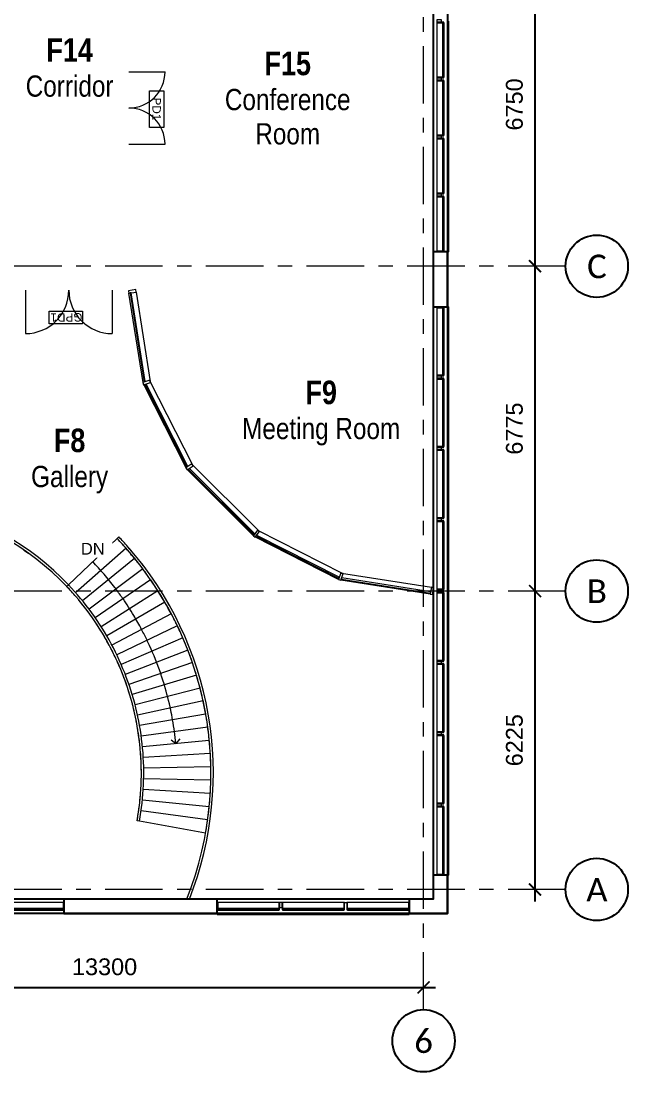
# Model space of a CAD drawing. Header units: millimetres. Extents: x -15234 to 29056, y -26186 to 10516.
# Drawn here: x 16404 to 29056, y -26186 to -4264 of the extents above; entities that cross this region are included whole.
import ezdxf
from ezdxf.enums import TextEntityAlignment as Align

# ---------------------------------------------------------------- set-up
doc = ezdxf.new("R2010")
doc.units = ezdxf.units.MM
doc.linetypes.add('Grid Line', pattern=[21, 12, -3, 3, -3])
doc.layers.add('3D WALLS', color=23, linetype='Continuous')
for name, color, linetype, lineweight in [('A-AREA-IDEN', 254, 'Continuous', 15), ('A-DOOR PANEL', 33, 'Continuous', 15), ('A-FLOR', 192, 'Continuous', 15), ('A-GLAZ-CURT', 4, 'Continuous', 15), ('A-GLAZ-CWMG', 51, 'Continuous', 15), ('A-WALL', 7, 'Continuous', 15), ('S-GRID', 7, 'Grid Line', 5), ('S-GRID-DIMS', 250, 'Continuous', 25), ('S-GRID-IDEN', 7, 'Continuous', 25), ('S-STRS', 31, 'Continuous', 15), ('S-STRS-ANNO', 31, 'Continuous', 15), ('S-STRS-TEXT', 31, 'Continuous', 15)]:
    doc.layers.add(name, color=color, linetype=linetype, lineweight=lineweight)
doc.layers.add('A-FLOR-HRAL', color=11, linetype='Continuous', lineweight=15, plot=False)
doc.styles.add('Arial', font='arial.ttf', dxfattribs={"height": 350})
doc.styles.add('Arial Narrow', font='calibri.ttf', dxfattribs={"height": 491.641337})
doc.styles.add('Arial Narrow_1', font='ARIALN.TTF', dxfattribs={"height": 442.477204})
doc.styles.add('Arial Narrow_B', font='ARIALNB.TTF', dxfattribs={"height": 491.564417})
doc.dimstyles.new('Grid Dimensions', dxfattribs={"dimtxt": 350, "dimasz": 250, "dimexe": 125, "dimexo": 350, "dimgap": 250, "dimtad": 1, "dimdec": 0, "dimzin": 0, "dimdsep": 46, "dimtxsty": 'Arial', "dimblk": 'ARCHTICK', "dimcen": 0.09, "dimdle": 250, "dimse1": 1, "dimse2": 1, "dimclrd": 1, "dimclre": 2, "dimclrt": 256, "dimadec": 0, "dimazin": 0, "dimtfac": 1, "dimtdec": 0, "dimtofl": 0, "dimtmove": 0, "dimatfit": 3, "dimfxl": 1, "dimtolj": 1, "dimtzin": 0, "dimarcsym": 0})

# ---------------------------------------------------------------- blocks, each defined once
blk = doc.blocks.new('Railing - Railing-222599-First Floor Plan')
at = {"layer": 'A-FLOR-HRAL'}
blk.add_line((19866, -22560), (19912, -22579), dxfattribs=at)
for radius, end in [(7098, 43.5907), (7148, 41.3559)]:
    blk.add_arc((13265, -19952), radius, 338.4392, end, dxfattribs=at)
blk = doc.blocks.new('Curtain Wall Panel - Plain - Curtain Wall Panel - Plain-230647-First Floor Plan')
at = {"layer": 'A-GLAZ-CURT', "lineweight": 20}
for p, q in [((-635, 75), (-650, 75)), ((-650, 75), (-650, -75)), ((-635, -75), (-635, 75)), ((635, 75), (635, -75)), ((650, 75), (635, 75)), ((650, -75), (650, 75)), ((-650, -75), (-635, -75)), ((635, -75), (650, -75))]:
    blk.add_line(p, q, dxfattribs=at)
at = {"layer": 'A-GLAZ-CURT', "lineweight": 25}
for p, q in [((635, 75), (-635, 75)), ((-635, 75), (-635, 55)), ((-635, 55), (635, 55)), ((635, 55), (635, 75))]:
    blk.add_line(p, q, dxfattribs=at)
at = {"layer": 'A-GLAZ-CURT'}
blk.add_line((-635, -75), (635, -75), dxfattribs=at)
blk = doc.blocks.new('Rectangular Mullion - 50 x 250mm-230644-First Floor Plan')
at = {"layer": 'A-GLAZ-CWMG'}
for p, q in [((23171, -22654), (23196, -22654)), ((23171, -22904), (24496, -22904)), ((24496, -22879), (24496, -22904))]:
    blk.add_line(p, q, dxfattribs=at)
blk = doc.blocks.new('Rectangular Mullion - 50 x 250mm-230645-First Floor Plan')
at = {"layer": 'A-GLAZ-CWMG'}
for p, q in [((23146, -22654), (23171, -22654)), ((21821, -22904), (23171, -22904))]:
    blk.add_line(p, q, dxfattribs=at)
blk = doc.blocks.new('Rectangular Mullion - 50 x 250mm-230646-First Floor Plan')
at = {"layer": 'A-GLAZ-CWMG'}
for q in [(20496, -22879), (21821, -22904)]:
    blk.add_line((20496, -22904), q, dxfattribs=at)
blk = doc.blocks.new('Rectangular Mullion - 50 x 100mm-227649-First Floor Plan')
at = {"layer": 'A-GLAZ-CWMG', "lineweight": 20}
for p, q in [((-25, 75), (25, 75)), ((-25, -25), (-25, 75)), ((25, 75), (25, -25)), ((25, -25), (-25, -25))]:
    blk.add_line(p, q, dxfattribs=at)
blk = doc.blocks.new('Curtain Wall Panel - Plain - Curtain Wall Panel - Plain-239387-First Floor Plan')
at = {"layer": 'A-GLAZ-CURT', "lineweight": 20}
for p, q in [((-703.75, 75), (-718.75, 75)), ((-718.75, 75), (-718.75, -75)), ((-703.75, -75), (-703.75, 75)), ((703.75, 75), (703.75, -75)), ((718.75, 75), (703.75, 75)), ((718.75, -75), (718.75, 75)), ((-718.75, -75), (-703.75, -75)), ((703.75, -75), (718.75, -75))]:
    blk.add_line(p, q, dxfattribs=at)
at = {"layer": 'A-GLAZ-CURT', "lineweight": 25}
for p, q in [((703.75, 75), (-703.75, 75)), ((-703.75, 75), (-703.75, 55)), ((-703.75, 55), (703.75, 55)), ((703.75, 55), (703.75, 75))]:
    blk.add_line(p, q, dxfattribs=at)
at = {"layer": 'A-GLAZ-CURT'}
blk.add_line((-703.75, -75), (703.75, -75), dxfattribs=at)
blk = doc.blocks.new('Rectangular Mullion - 50 x 250mm-239384-First Floor Plan')
at = {"layer": 'A-GLAZ-CWMG'}
for p in [(25296, -10229), (25321, -11691)]:
    blk.add_line(p, (25321, -10229), dxfattribs=at)
blk = doc.blocks.new('Rectangular Mullion - 50 x 250mm-239385-First Floor Plan')
at = {"layer": 'A-GLAZ-CWMG'}
blk.add_line((25321, -13179), (25321, -11691), dxfattribs=at)
blk = doc.blocks.new('Rectangular Mullion - 50 x 250mm-239386-First Floor Plan')
at = {"layer": 'A-GLAZ-CWMG'}
for q in [(25321, -20616), (25296, -22079)]:
    blk.add_line((25321, -22079), q, dxfattribs=at)
blk = doc.blocks.new('Curtain Wall Panel - Plain - Curtain Wall Panel - Plain-239518-First Floor Plan')
at = {"layer": 'A-GLAZ-CURT', "lineweight": 20}
for p, q in [((-565, 75), (-580, 75)), ((-580, 75), (-580, -75)), ((-565, -75), (-565, 75)), ((565, 75), (565, -75)), ((580, 75), (565, 75)), ((580, -75), (580, 75)), ((-580, -75), (-565, -75)), ((565, -75), (580, -75))]:
    blk.add_line(p, q, dxfattribs=at)
at = {"layer": 'A-GLAZ-CURT', "lineweight": 25}
for p, q in [((565, 75), (-565, 75)), ((-565, 75), (-565, 55)), ((-565, 55), (565, 55)), ((565, 55), (565, 75))]:
    blk.add_line(p, q, dxfattribs=at)
at = {"layer": 'A-GLAZ-CURT'}
blk.add_line((-565, -75), (565, -75), dxfattribs=at)
blk = doc.blocks.new('Rectangular Mullion - 50 x 250mm-239516-First Floor Plan')
at = {"layer": 'A-GLAZ-CWMG'}
blk.add_line((25321, -5474), (25321, -4264), dxfattribs=at)
blk = doc.blocks.new('Rectangular Mullion - 50 x 250mm-239527-First Floor Plan')
at = {"layer": 'A-GLAZ-CWMG'}
for q in [(25321, -7894), (25296, -9079)]:
    blk.add_line((25321, -9079), q, dxfattribs=at)
blk = doc.blocks.new('Curtain Wall Panel - Plain - Curtain Wall Panel - Plain-240392-First Floor Plan')
at = {"layer": 'A-GLAZ-CURT', "lineweight": 20}
for p, q in [((-653.75, 75), (-668.75, 75)), ((-668.75, 75), (-668.75, -75)), ((-653.75, -75), (-653.75, 75)), ((653.75, 75), (653.75, -75)), ((668.75, 75), (653.75, 75)), ((668.75, -75), (668.75, 75)), ((-668.75, -75), (-653.75, -75)), ((653.75, -75), (668.75, -75))]:
    blk.add_line(p, q, dxfattribs=at)
at = {"layer": 'A-GLAZ-CURT', "lineweight": 25}
for p, q in [((653.75, 75), (-653.75, 75)), ((-653.75, 75), (-653.75, 55)), ((-653.75, 55), (653.75, 55)), ((653.75, 55), (653.75, 75))]:
    blk.add_line(p, q, dxfattribs=at)
at = {"layer": 'A-GLAZ-CURT'}
blk.add_line((-653.75, -75), (653.75, -75), dxfattribs=at)
blk = doc.blocks.new('Railing - Railing-240488-First Floor Plan')
at = {"layer": 'A-FLOR-HRAL'}
for radius, end in [(5698, 110.2219), (5648, 110.4075)]:
    blk.add_arc((13265, -19952), radius, 43.5907, end, dxfattribs=at)
blk = doc.blocks.new('System Panel - Concept Glazed-248197-First Floor Plan')
at = {"layer": 'A-GLAZ-CURT', "lineweight": 20}
for p, q in [((937, 52), (-937, 52)), ((-937, 52), (-937, 27)), ((-937, 27), (937, 27)), ((937, 27), (937, 52))]:
    blk.add_line(p, q, dxfattribs=at)
blk = doc.blocks.new('System Panel - Concept Glazed-248198-First Floor Plan')
at = {"layer": 'A-GLAZ-CURT', "lineweight": 20}
for p, q in [((962, 52), (-962, 52)), ((-962, 52), (-962, 27)), ((-962, 27), (962, 27)), ((962, 27), (962, 52))]:
    blk.add_line(p, q, dxfattribs=at)
blk = doc.blocks.new('Rectangular Mullion - Concept 50x150mm-248201-First Floor Plan')
at = {"layer": 'A-GLAZ-CWMG', "lineweight": 20}
for p, q in [((-50, 75), (0, 75)), ((-50, -75), (-50, 75)), ((0, 75), (0, -75)), ((0, -75), (-50, -75))]:
    blk.add_line(p, q, dxfattribs=at)
blk = doc.blocks.new('Rectangular Mullion - Concept 50x150mm-248205-First Floor Plan')
at = {"layer": 'A-GLAZ-CWMG', "lineweight": 20}
for p, q in [((0, 75), (-50, 75)), ((-50, 75), (-50, -75)), ((0, -75), (0, 75)), ((-50, -75), (0, -75))]:
    blk.add_line(p, q, dxfattribs=at)
blk = doc.blocks.new('Rectangular Mullion - Concept 50x150mm-248185-First Floor Plan')
at = {"layer": 'A-GLAZ-CWMG'}
for p, q in [((23088, -15778), (24958, -16072)), ((24934, -16220), (23073, -15928))]:
    blk.add_line(p, q, dxfattribs=at)
blk = doc.blocks.new('Rectangular Mullion - Concept 50x150mm-248186-First Floor Plan')
at = {"layer": 'A-GLAZ-CWMG'}
for p, q in [((21350, -14894), (23100, -15782)), ((23025, -15912), (21289, -15031))]:
    blk.add_line(p, q, dxfattribs=at)
blk = doc.blocks.new('Rectangular Mullion - Concept 50x150mm-248187-First Floor Plan')
at = {"layer": 'A-GLAZ-CWMG'}
for p, q in [((18947, -11802), (18654, -9940)), ((18802, -9917), (19096, -11786))]:
    blk.add_line(p, q, dxfattribs=at)
blk = doc.blocks.new('Rectangular Mullion - Concept 50x150mm-248195-First Floor Plan')
at = {"layer": 'A-GLAZ-CWMG', "lineweight": 20}
for p, q in [((-25, 75), (25, 75)), ((-25, -75), (-25, 75)), ((25, 75), (25, -75)), ((25, -75), (-25, -75))]:
    blk.add_line(p, q, dxfattribs=at)
blk = doc.blocks.new('Railing - Railing-253616-First Floor Plan')
at = {"layer": 'A-FLOR-HRAL'}
blk.add_line((18406, -15058), (18442, -15024), dxfattribs=at)
for points in [[(18626, -15300), (18554, -15218), (18481, -15137), (18406, -15058)], [(18630, -15230), (18569, -15160), (18506, -15091), (18442, -15024)], [(18732, -15348), (18709, -15321), (18686, -15294), (18663, -15268)], [(18835, -15553), (18789, -15495), (18741, -15438), (18692, -15382)], [(18950, -15620), (18925, -15587), (18899, -15555), (18873, -15523)], [(19148, -15893), (19124, -15857), (19099, -15822), (19074, -15787)], [(19222, -16094), (19185, -16036), (19147, -15978), (19108, -15920)], [(19330, -16170), (19308, -16136), (19287, -16101), (19265, -16066)], [(19498, -16454), (19482, -16426), (19466, -16397), (19449, -16368)], [(19608, -16768), (19559, -16670), (19507, -16575), (19454, -16479)], [(19748, -17063), (19709, -16977), (19669, -16892), (19626, -16807)], [(19657, -16754), (19656, -16751), (19654, -16748), (19653, -16745)], [(19875, -17366), (19848, -17299), (19821, -17232), (19793, -17165)], [(19988, -17677), (19966, -17612), (19943, -17548), (19920, -17483)], [(20178, -18346), (20160, -18268), (20141, -18191), (20120, -18114)], [(20308, -19077), (20298, -18991), (20285, -18906), (20272, -18821)], [(20341, -19404), (20336, -19333), (20329, -19262), (20322, -19192)], [(20361, -20074), (20363, -20003), (20363, -19933), (20362, -19862)], [(20306, -20843), (20320, -20735), (20331, -20626), (20340, -20518)], [(20258, -21167), (20272, -21087), (20284, -21007), (20295, -20926)]]:
    blk.add_open_spline(points, degree=3, dxfattribs=at)
for points, knots in [([(19033, -15817), (19004, -15775), (18963, -15719), (18921, -15665), (18910, -15651)], [0.79897279, 0.79897279, 0.79897279, 0.79897279, 0.82060527, 0.82807313, 0.82807313, 0.82807313, 0.82807313]), ([(19406, -16393), (19404, -16391), (19366, -16325), (19327, -16259), (19289, -16195)], [0.7022384, 0.7022384, 0.7022384, 0.7022384, 0.70337595, 0.73456606, 0.73456606, 0.73456606, 0.73456606]), ([(20088, -17999), (20080, -17969), (20060, -17902), (20040, -17835), (20028, -17798)], [0.45582426, 0.45582426, 0.45582426, 0.45582426, 0.4689173, 0.48537976, 0.48537976, 0.48537976, 0.48537976]), ([(20260, -18753), (20259, -18742), (20240, -18634), (20219, -18527), (20198, -18432)], [0.34675637, 0.34675637, 0.34675637, 0.34675637, 0.35168797, 0.39281677, 0.39281677, 0.39281677, 0.39281677]), ([(20359, -19735), (20357, -19672), (20354, -19603), (20350, -19535), (20350, -19530)], [0.20756703, 0.20756703, 0.20756703, 0.20756703, 0.23445865, 0.2365113, 0.2365113, 0.2365113, 0.2365113]), ([(20345, -20443), (20347, -20421), (20352, -20337), (20356, -20253), (20358, -20191)], [0.10780536, 0.10780536, 0.10780536, 0.10780536, 0.11722932, 0.14340517, 0.14340517, 0.14340517, 0.14340517])]:
    blk.add_open_spline(points, degree=3, knots=knots, dxfattribs=at)
blk = doc.blocks.new('Railing - Railing-253620-First Floor Plan')
at = {"layer": 'A-FLOR-HRAL'}
for p, q in [((17355, -16058), (17392, -16024)), ((18873, -20956), (18824, -20947))]:
    blk.add_line(p, q, dxfattribs=at)
for points in [[(18824, -20947), (18869, -20698), (18924, -20196), (18906, -19438), (18787, -18689), (18569, -17963), (18255, -17272), (17852, -16629), (17529, -16241), (17355, -16058)], [(18873, -20956), (18918, -20705), (18974, -20198), (18956, -19433), (18836, -18678), (18615, -17945), (18299, -17248), (17893, -16600), (17567, -16208), (17392, -16024)]]:
    blk.add_open_spline(points, degree=3, dxfattribs=at)
blk = doc.blocks.new('Grid - AEC-Grid_Head_Circle-202168-First Floor Plan')
at = {"layer": 'S-GRID-IDEN'}
blk.add_circle((0, 0), 6.5, dxfattribs=at)
blk = doc.blocks.new('_ArchTick')
at = {"color": 0, "linetype": 'ByBlock', "const_width": 0.15}
blk.add_lwpolyline([(-0.5, -0.5), (0.5, 0.5)], dxfattribs=at)
blk = doc.blocks.new('*D70')
at = {"layer": 'Defpoints', "color": 0, "transparency": 16777216}
for p in [(24796, -24423), (11496, -24886), (24796, -24886)]:
    blk.add_point(p, dxfattribs=at)
at = {"layer": 'S-GRID-DIMS', "color": 1, "lineweight": -2, "transparency": 16777216}
blk.add_line((11246, -24423), (25046, -24423), dxfattribs=at)
at = {"layer": 'S-GRID-DIMS', "color": 1, "lineweight": -2, "transparency": 16777216, "xscale": 250, "yscale": 250, "zscale": 250, "rotation": 180}
blk.add_blockref('_ArchTick', (11496, -24423), dxfattribs=at)
at = {"layer": 'S-GRID-DIMS', "color": 1, "lineweight": -2, "transparency": 16777216, "xscale": 250, "yscale": 250, "zscale": 250}
blk.add_blockref('_ArchTick', (24796, -24423), dxfattribs=at)
at = {"layer": 'S-GRID-DIMS', "transparency": 16777216, "insert": (18146, -23994), "char_height": 350, "attachment_point": 5, "style": 'Arial'}
blk.add_mtext('\\A1;13300', dxfattribs=at)
blk = doc.blocks.new('*D71')
at = {"layer": 'Defpoints', "color": 0, "transparency": 16777216}
for p in [(27119, -16154), (27756, -16154), (27756, -22379)]:
    blk.add_point(p, dxfattribs=at)
at = {"layer": 'S-GRID-DIMS', "color": 1, "lineweight": -2, "transparency": 16777216}
blk.add_line((27119, -22629), (27119, -15904), dxfattribs=at)
at = {"layer": 'S-GRID-DIMS', "color": 1, "lineweight": -2, "transparency": 16777216, "xscale": 250, "yscale": 250, "zscale": 250}
for p, rotation in [((27119, -16154), 90), ((27119, -22379), 270)]:
    blk.add_blockref('_ArchTick', p, dxfattribs=dict(at, rotation=rotation))
at = {"layer": 'S-GRID-DIMS', "transparency": 16777216, "insert": (26690, -19266), "char_height": 350, "attachment_point": 5, "rotation": 90, "style": 'Arial'}
blk.add_mtext('\\A1;6225', dxfattribs=at)
blk = doc.blocks.new('*D72')
at = {"layer": 'Defpoints', "color": 0, "transparency": 16777216}
for p in [(27119, -9379), (27756, -9379), (27756, -16154)]:
    blk.add_point(p, dxfattribs=at)
at = {"layer": 'S-GRID-DIMS', "color": 1, "lineweight": -2, "transparency": 16777216}
blk.add_line((27119, -16404), (27119, -9129), dxfattribs=at)
at = {"layer": 'S-GRID-DIMS', "color": 1, "lineweight": -2, "transparency": 16777216, "xscale": 250, "yscale": 250, "zscale": 250}
for p, rotation in [((27119, -9379), 90), ((27119, -16154), 270)]:
    blk.add_blockref('_ArchTick', p, dxfattribs=dict(at, rotation=rotation))
at = {"layer": 'S-GRID-DIMS', "transparency": 16777216, "insert": (26690, -12766), "char_height": 350, "attachment_point": 5, "rotation": 90, "style": 'Arial'}
blk.add_mtext('\\A1;6775', dxfattribs=at)
blk = doc.blocks.new('*D73')
at = {"layer": 'Defpoints', "color": 0, "transparency": 16777216}
for p in [(27119, -2629), (27756, -2629), (27756, -9379)]:
    blk.add_point(p, dxfattribs=at)
at = {"layer": 'S-GRID-DIMS', "color": 1, "lineweight": -2, "transparency": 16777216}
blk.add_line((27119, -9629), (27119, -2379), dxfattribs=at)
at = {"layer": 'S-GRID-DIMS', "color": 1, "lineweight": -2, "transparency": 16777216, "xscale": 250, "yscale": 250, "zscale": 250}
for p, rotation in [((27119, -2629), 90), ((27119, -9379), 270)]:
    blk.add_blockref('_ArchTick', p, dxfattribs=dict(at, rotation=rotation))
at = {"layer": 'S-GRID-DIMS', "transparency": 16777216, "insert": (26690, -6004), "char_height": 350, "attachment_point": 5, "rotation": 90, "style": 'Arial'}
blk.add_mtext('\\A1;6750', dxfattribs=at)
blk = doc.blocks.new('Concept Dbl Door - 1510 x 2200mm')
at = {"lineweight": 20, "ltscale": 50}
blk.add_lwpolyline([(-357, 728), (408, 728), (408, 431), (-357, 431)], close=True, dxfattribs=at)
at = {"layer": 'A-DOOR PANEL'}
for p, q in [((-755, 0), (-755, 755)), ((755, 0), (755, 755))]:
    blk.add_line(p, q, dxfattribs=at)
for centre, start, end in [((-755, 0), 0, 90), ((755, 0), 90, 180)]:
    blk.add_arc(centre, 755, start, end, dxfattribs=at)
at = {"layer": 'A-DOOR PANEL', "ltscale": 50, "style": 'Arial'}
blk.add_attdef('REF#', text='', height=175, dxfattribs=at).set_placement((19, 493), align=Align.CENTER)
at = {"layer": 'A-DOOR PANEL', "ltscale": 50, "flags": 1}
for tag, p in [('COST', (-683, 286)), ('HEIGHT', (-683, 119)), ('WIDTH', (-683, -47)), ('MANUFACTURER', (-683, -214)), ('TYPE', (-703, -387))]:
    blk.add_attdef(tag, p, '', height=100, dxfattribs=at)
blk = doc.blocks.new('Concept Dbl Door - 1810 x 2110mm-248273-First Floor Plan')
at = {"layer": 'A-DOOR PANEL'}
for p, q in [((-905, 150), (-905, 1055)), ((905, 150), (905, 1055))]:
    blk.add_line(p, q, dxfattribs=at)
for centre, start, end in [((-905, 150), 360, 90), ((905, 150), 90, 180)]:
    blk.add_arc(centre, 905, start, end, dxfattribs=at)
blk = doc.blocks.new('Glazed Dbl Door - 1810 x 2110mm')
at = {"lineweight": 20, "ltscale": 50}
blk.add_lwpolyline([(-410, -435), (283, -435), (283, -704), (-410, -704)], close=True, dxfattribs=at)
at = {"layer": 'A-DOOR PANEL', "rotation": 180}
blk.add_blockref('Concept Dbl Door - 1810 x 2110mm-248273-First Floor Plan', (0, 150), dxfattribs=at)
at = {"layer": 'A-DOOR PANEL', "ltscale": 50, "flags": 1}
for tag, p in [('TYPE', (636, 312)), ('MANUFACTURER', (628, 143)), ('HEIGHT', (631, -190)), ('WIDTH', (629, -24)), ('COST', (632, -357))]:
    blk.add_attdef(tag, p, '', height=100, rotation=180.4769, dxfattribs=at)
at = {"layer": 'A-DOOR PANEL', "ltscale": 50, "style": 'Arial'}
blk.add_attdef('REF#', text='', height=175, rotation=180.4769, dxfattribs=at).set_placement((-50, -481), align=Align.CENTER)

msp = doc.modelspace()

# ---------------------------------------------------------------- linework, layer by layer
at = {"layer": 'A-FLOR'}
for p, q in [((17391.5, -16023.5), (18405.5, -15058.2)), ((16465.1, -15298.7), (16561, -15366.1))]:
    msp.add_line(p, q, dxfattribs=at)
at = {"layer": 'A-WALL'}
for p, q in [((24995.5, -9078.8), (24995.5, -3078.8)), ((24995.5, -16077.9), (24995.5, -10228.8)), ((24995.5, -22078.8), (24995.5, -16153.6)), ((20495.5, -22578.8), (24495.5, -22578.8))]:
    msp.add_line(p, q, dxfattribs=at)
at = {"layer": 'A-WALL', "lineweight": 25}
for p, q in [((24995.5, -9078.8), (24995.5, -9578.8)), ((25295.5, -9078.8), (24995.5, -9078.8)), ((25295.5, -10228.8), (25295.5, -9078.8)), ((24995.5, -9878.8), (24995.5, -10228.8)), ((24995.5, -10228.8), (25295.5, -10228.8)), ((24995.5, -22078.8), (24995.5, -22578.8)), ((25295.5, -22078.8), (24995.5, -22078.8)), ((25295.5, -22878.8), (25295.5, -22078.8)), ((20495.5, -22578.8), (17295.5, -22578.8)), ((17295.5, -22578.8), (17295.5, -22878.8)), ((20495.5, -22878.8), (20495.5, -22578.8)), ((24995.5, -22578.8), (24495.5, -22578.8)), ((24495.5, -22578.8), (24495.5, -22878.8)), ((17295.5, -22878.8), (20495.5, -22878.8)), ((24495.5, -22878.8), (25295.5, -22878.8))]:
    msp.add_line(p, q, dxfattribs=at)
at = {"layer": 'S-GRID', "linetype": 'Grid Line', "ltscale": 100}
for p, q in [((24795.5, -24886.2), (24795.5, 9216.1)), ((27756.4, -9378.8), (-13933.7, -9378.8)), ((27756.4, -16153.8), (9118.1, -16153.8)), ((27756.4, -22378.8), (9118.1, -22378.8))]:
    msp.add_line(p, q, dxfattribs=at)
at = {"layer": 'S-STRS'}
for p, q in [((18405.5, -15058.2), (17391.5, -16023.5)), ((18592.4, -15263.1), (17541.2, -16188.3)), ((18771.3, -15475), (17684.5, -16358.6)), ((18941.8, -15693.7), (17821.4, -16534.1)), ((19103.6, -15918.9), (17951.6, -16714.6)), ((19256.6, -16150.1), (18074.9, -16899.9)), ((19400.4, -16387.2), (18191.3, -17089.7)), ((19535, -16629.6), (18298.6, -17284.8)), ((19660.1, -16877.1), (18398.5, -17483.7)), ((19775.4, -17129.2), (18490.8, -17686.2)), ((19880.7, -17385.7), (18575.5, -17892)), ((19975.9, -17646.2), (18652.4, -18100.9)), ((20060.8, -17910.1), (18721.5, -18312.5)), ((20135.4, -18177.2), (18780.5, -18527.2)), ((20199.6, -18446.9), (18831.5, -18743.9)), ((20253.1, -18719), (18874.2, -18962.3)), ((20296, -18992.9), (18908.8, -19182.2)), ((20328.2, -19268.3), (18935.1, -19403.2)), ((20349.4, -19544.8), (18953.1, -19625.1)), ((20359.8, -19821.9), (18960.6, -19847.6)), ((20359.4, -20099.2), (18959.8, -20070.2)), ((20348.2, -20376.2), (18950.7, -20292.5)), ((20326.3, -20652.6), (18933.2, -20514.4)), ((20293.6, -20928), (18907.5, -20735.5)), ((20250.3, -21201.9), (18873.4, -20955.5))]:
    msp.add_line(p, q, dxfattribs=at)
for points in [[(17550.1, -16273.4), (17487, -16200), (17422, -16128.1), (17355.3, -16058)], [(17734.2, -16499.4), (17693.9, -16447.3), (17651.5, -16396.8), (17608.3, -16347.1)], [(18071.1, -16986.3), (18038.5, -16933.5), (18005.7, -16880.7), (17971.8, -16828.6)], [(18229.7, -17260.3), (18196.3, -17198.8), (18162.7, -17137.1), (18128.1, -17076.1)], [(18395.8, -17592.3), (18355.4, -17504.4), (18312, -17418), (18267.4, -17332.1)], [(18510.4, -17859.4), (18481.6, -17787), (18450.7, -17715.6), (18418.4, -17644.8)], [(18699.2, -18414.9), (18682.6, -18356.1), (18665.1, -18297.5), (18646.7, -18239.3)], [(18837.8, -19036.8), (18825.2, -18959.9), (18810.9, -18883.3), (18795.1, -18807)], [(18883.5, -19380.9), (18873.7, -19284.6), (18861.3, -19188.7), (18846.6, -19093.1)], [(18905.5, -19671.2), (18902, -19601.2), (18897.2, -19531.3), (18891.1, -19461.5)], [(18912.4, -19963.8), (18912.6, -19901.7), (18911.7, -19839.6), (18909.8, -19777.6)], [(18878.9, -20566.5), (18886.1, -20500.9), (18892.1, -20435.3), (18897, -20369.6)], [(18824.2, -20946.7), (18841.2, -20851.4), (18855.8, -20755.7), (18868, -20659.6)]]:
    msp.add_open_spline(points, degree=3, dxfattribs=at)
for points, knots in [([(17907.6, -16736.4), (17885, -16703.8), (17849.9, -16653.4), (17812.8, -16604.6), (17799.5, -16587.6)], [0.782783417, 0.782783417, 0.782783417, 0.782783417, 0.803858228, 0.815365936, 0.815365936, 0.815365936, 0.815365936]), ([(18611.6, -18133.4), (18592.8, -18078.2), (18571.6, -18018.3), (18549, -17959), (18547.2, -17954.2)], [0.504892959, 0.504892959, 0.504892959, 0.504892959, 0.535905486, 0.538624501, 0.538624501, 0.538624501, 0.538624501]), ([(18773.6, -18707.6), (18772.5, -18702.6), (18758.4, -18640.7), (18743.4, -18578.9), (18728.8, -18522.4)], [0.399210099, 0.399210099, 0.399210099, 0.399210099, 0.401929114, 0.432941641, 0.432941641, 0.432941641, 0.432941641]), ([(18904.1, -20260.1), (18905.2, -20238.5), (18908.2, -20177.2), (18910.2, -20115.9), (18911.1, -20076.2)], [0.122468664, 0.122468664, 0.122468664, 0.122468664, 0.133976371, 0.155051183, 0.155051183, 0.155051183, 0.155051183])]:
    msp.add_open_spline(points, degree=3, knots=knots, dxfattribs=at)
at = {"layer": 'S-STRS-ANNO'}
for p in [(19536.2, -19256.2), (19712.2, -19239.2)]:
    msp.add_line(p, (19632.7, -19335.7), dxfattribs=at)
for points, knots in [([(18382.6, -16113.1), (18374.3, -16102), (18223.6, -15902.5), (18061.3, -15711.9), (17898.5, -15540.9)], [0.54707018, 0.54707018, 0.54707018, 0.54707018, 0.55358292, 0.66429951, 0.66429951, 0.66429951, 0.66429951]), ([(18917.9, -16956.6), (18865.8, -16858.4), (18741.8, -16641.6), (18610.8, -16427.7), (18532.3, -16313.1)], [0.39076442, 0.39076442, 0.39076442, 0.39076442, 0.44286634, 0.50799264, 0.50799264, 0.50799264, 0.50799264]), ([(19315.3, -17873.2), (19247.6, -17676.1), (19155.8, -17442.9), (19048.2, -17217.6), (19029.9, -17180.2)], [0.23445865, 0.23445865, 0.23445865, 0.23445865, 0.33214975, 0.35168622, 0.35168622, 0.35168622, 0.35168622]), ([(19391.9, -18111.1), (19375.9, -18057.9), (19350.8, -17978.4), (19324.3, -17899.4), (19315.4, -17873.1)], [0.195382208, 0.195382208, 0.195382208, 0.195382208, 0.221433169, 0.234457704, 0.234457704, 0.234457704, 0.234457704]), ([(19565.1, -18840.4), (19553.1, -18772), (19505.7, -18526.5), (19443.5, -18284.2), (19391.7, -18111.2)], [0.07815288, 0.07815288, 0.07815288, 0.07815288, 0.11071658, 0.19538011, 0.19538011, 0.19538011, 0.19538011])]:
    msp.add_open_spline(points, degree=3, knots=knots, dxfattribs=at)
for points in [[(18528.7, -16316), (18481.3, -16247.4), (18433.6, -16179), (18383, -16112.8)], [(19030.6, -17179.7), (18994.5, -17104.6), (18956.4, -17030.6), (18917.1, -16957.2)], [(19603.7, -19087.4), (19592.5, -19004.8), (19579.6, -18922.4), (19565.2, -18840.4)], [(19632.7, -19335.7), (19624.7, -19252.7), (19615, -19169.9), (19603.7, -19087.4)]]:
    msp.add_open_spline(points, degree=3, dxfattribs=at)

# ---------------------------------------------------------------- block references
at = {"layer": 'A-DOOR PANEL', "ltscale": 50, "rotation": 270}
msp.add_blockref('Concept Dbl Door - 1510 x 2200mm', (18650.7, -6078.8), dxfattribs=at).add_auto_attribs({'REF#': 'PD1'})
at = {"layer": 'A-DOOR PANEL', "ltscale": 50}
msp.add_blockref('Glazed Dbl Door - 1810 x 2110mm', (17400.5, -9878.8), dxfattribs=at).add_auto_attribs({'REF#': 'GPD1'})
at = {"layer": 'A-FLOR-HRAL'}
for name in ['Railing - Railing-240488-First Floor Plan', 'Railing - Railing-253616-First Floor Plan', 'Railing - Railing-222599-First Floor Plan', 'Railing - Railing-253620-First Floor Plan']:
    msp.add_blockref(name, (0, 0), dxfattribs=at)
at = {"layer": 'A-GLAZ-CURT'}
for name, p, rotation in [('Curtain Wall Panel - Plain - Curtain Wall Panel - Plain-239518-First Floor Plan', (25145.5, -4868.8), 269.9999999999999), ('Curtain Wall Panel - Plain - Curtain Wall Panel - Plain-239518-First Floor Plan', (25145.5, -6078.8), 269.9999999999999), ('Curtain Wall Panel - Plain - Curtain Wall Panel - Plain-239518-First Floor Plan', (25145.5, -7288.8), 269.9999999999999), ('Curtain Wall Panel - Plain - Curtain Wall Panel - Plain-239518-First Floor Plan', (25145.5, -8498.8), 269.9999999999999), ('System Panel - Concept Glazed-248197-First Floor Plan', (18873.7, -10853.5), 98.93064146971301), ('Curtain Wall Panel - Plain - Curtain Wall Panel - Plain-239387-First Floor Plan', (25145.5, -10947.6), 269.9999999999999), ('Curtain Wall Panel - Plain - Curtain Wall Panel - Plain-239387-First Floor Plan', (25145.5, -12435.1), 269.9999999999999), ('System Panel - Concept Glazed-248198-First Floor Plan', (19469.5, -12683.2), 116.9074784579281), ('Curtain Wall Panel - Plain - Curtain Wall Panel - Plain-239387-First Floor Plan', (25145.5, -13922.6), 269.9999999999999), ('System Panel - Concept Glazed-248198-First Floor Plan', (20613.6, -14260.7), 134.9998694949325), ('Curtain Wall Panel - Plain - Curtain Wall Panel - Plain-239387-First Floor Plan', (25145.5, -15410.1), 269.9999999999999), ('System Panel - Concept Glazed-248198-First Floor Plan', (22191.1, -15404.8), 153.0922605319366), ('System Panel - Concept Glazed-248197-First Floor Plan', (24020.8, -16000.6), 171.0690975201525), ('Curtain Wall Panel - Plain - Curtain Wall Panel - Plain-239387-First Floor Plan', (25145.5, -16897.6), 269.9999999999999), ('Curtain Wall Panel - Plain - Curtain Wall Panel - Plain-239387-First Floor Plan', (25145.5, -18385.1), 269.9999999999999), ('Curtain Wall Panel - Plain - Curtain Wall Panel - Plain-239387-First Floor Plan', (25145.5, -19872.6), 269.9999999999999), ('Curtain Wall Panel - Plain - Curtain Wall Panel - Plain-239387-First Floor Plan', (25145.5, -21360.1), 269.9999999999999), ('Curtain Wall Panel - Plain - Curtain Wall Panel - Plain-240392-First Floor Plan', (16626.8, -22728.8), 180), ('Curtain Wall Panel - Plain - Curtain Wall Panel - Plain-230647-First Floor Plan', (21145.5, -22728.8), 180), ('Curtain Wall Panel - Plain - Curtain Wall Panel - Plain-230647-First Floor Plan', (22495.5, -22728.8), 180), ('Curtain Wall Panel - Plain - Curtain Wall Panel - Plain-230647-First Floor Plan', (23845.5, -22728.8), 180)]:
    msp.add_blockref(name, p, dxfattribs=dict(at, rotation=rotation))
at = {"layer": 'A-GLAZ-CWMG', "extrusion": (0, 0, -1)}
for name, p, rotation in [('Rectangular Mullion - 50 x 100mm-227649-First Floor Plan', (-25145.5, -4263.8), 270.0000000000001), ('Rectangular Mullion - 50 x 100mm-227649-First Floor Plan', (-25145.5, -5473.8), 270.0000000000001), ('Rectangular Mullion - 50 x 100mm-227649-First Floor Plan', (-25145.5, -6683.8), 270.0000000000001), ('Rectangular Mullion - 50 x 100mm-227649-First Floor Plan', (-25145.5, -7893.8), 270.0000000000001), ('Rectangular Mullion - Concept 50x150mm-248201-First Floor Plan', (-18720.5, -9878.8), 81.06935853028702), ('Rectangular Mullion - Concept 50x150mm-248195-First Floor Plan', (-19023, -11803.4), 72.13871706057422), ('Rectangular Mullion - 50 x 100mm-227649-First Floor Plan', (-25145.5, -11691.3), 270.0000000000001), ('Rectangular Mullion - 50 x 100mm-227649-First Floor Plan', (-25145.5, -13178.8), 270.0000000000001), ('Rectangular Mullion - Concept 50x150mm-248195-First Floor Plan', (-19916, -13563), 54.04632602357008), ('Rectangular Mullion - 50 x 100mm-227649-First Floor Plan', (-25145.5, -14666.3), 270.0000000000001), ('Rectangular Mullion - Concept 50x150mm-248195-First Floor Plan', (-21311.2, -14958.3), 35.95393498656598), ('Rectangular Mullion - Concept 50x150mm-248195-First Floor Plan', (-23070.9, -15851.4), 17.86154394956151), ('Rectangular Mullion - 50 x 100mm-227649-First Floor Plan', (-25145.5, -16153.8), 270.0000000000001), ('Rectangular Mullion - 50 x 100mm-227649-First Floor Plan', (-25145.5, -17641.3), 270.0000000000001), ('Rectangular Mullion - 50 x 100mm-227649-First Floor Plan', (-25145.5, -19128.8), 270.0000000000001), ('Rectangular Mullion - 50 x 100mm-227649-First Floor Plan', (-25145.5, -20616.3), 270.0000000000001)]:
    msp.add_blockref(name, p, dxfattribs=dict(at, rotation=rotation))
at = {"layer": 'A-GLAZ-CWMG'}
for name, p in [('Rectangular Mullion - 50 x 250mm-239516-First Floor Plan', (0, 0)), ('Rectangular Mullion - 50 x 250mm-239516-First Floor Plan', (0, -1210)), ('Rectangular Mullion - 50 x 250mm-239516-First Floor Plan', (0, -2420)), ('Rectangular Mullion - 50 x 250mm-239527-First Floor Plan', (0, 0)), ('Rectangular Mullion - Concept 50x150mm-248187-First Floor Plan', (0, 0)), ('Rectangular Mullion - 50 x 250mm-239384-First Floor Plan', (0, 0)), ('Rectangular Mullion - 50 x 250mm-239385-First Floor Plan', (0, 0)), ('Rectangular Mullion - 50 x 250mm-239385-First Floor Plan', (0, -1487.5)), ('Rectangular Mullion - 50 x 250mm-239385-First Floor Plan', (0, -2975)), ('Rectangular Mullion - Concept 50x150mm-248186-First Floor Plan', (0, 0)), ('Rectangular Mullion - Concept 50x150mm-248185-First Floor Plan', (0, 0)), ('Rectangular Mullion - 50 x 250mm-239385-First Floor Plan', (0, -4462.5)), ('Rectangular Mullion - 50 x 250mm-239385-First Floor Plan', (0, -5950)), ('Rectangular Mullion - 50 x 250mm-239385-First Floor Plan', (0, -7437.5)), ('Rectangular Mullion - 50 x 250mm-239386-First Floor Plan', (0, 0)), ('Rectangular Mullion - 50 x 250mm-230645-First Floor Plan', (0, 0)), ('Rectangular Mullion - 50 x 250mm-230644-First Floor Plan', (0, 0)), ('Rectangular Mullion - 50 x 250mm-230646-First Floor Plan', (0, 0))]:
    msp.add_blockref(name, p, dxfattribs=at)
for name, p, rotation in [('Rectangular Mullion - Concept 50x150mm-248186-First Floor Plan', (10653.6, 12851.7), 323.8152179259916), ('Rectangular Mullion - Concept 50x150mm-248186-First Floor Plan', (4303.7, 7273.9), 341.9076089629958), ('Rectangular Mullion - Concept 50x150mm-248205-First Floor Plan', (24995.5, -16153.8), 351.0690975201525)]:
    msp.add_blockref(name, p, dxfattribs=dict(at, rotation=rotation))
at = {"layer": 'A-GLAZ-CWMG', "extrusion": (0, 0, -1)}
msp.add_blockref('Rectangular Mullion - 50 x 100mm-227649-First Floor Plan', (-21820.5, -22728.8), dxfattribs=at)
at = {"layer": 'S-GRID-IDEN', "xscale": 99.99999999999993, "yscale": 99.99999999999993, "zscale": 99.99999999999993, "rotation": 89.99999999999982}
for p in [(28406.4, -9378.8), (28406.4, -16153.8), (28406.4, -22378.8)]:
    msp.add_blockref('Grid - AEC-Grid_Head_Circle-202168-First Floor Plan', p, dxfattribs=at)
at = {"layer": 'S-GRID-IDEN', "xscale": 99.99999999999993, "yscale": 99.99999999999993, "zscale": 99.99999999999993}
msp.add_blockref('Grid - AEC-Grid_Head_Circle-202168-First Floor Plan', (24795.5, -25536.2), dxfattribs=at)

# ---------------------------------------------------------------- texts
at = {"layer": 'A-AREA-IDEN', "lineweight": 5, "attachment_point": 2}
for s, insert, char_height, width, line_spacing_factor, style in [('F14', (17417, -4621.7), 491.56, 1158, 0.968724, 'Arial Narrow_B'), ('F15', (21963.4, -4902.6), 491.56, 1158, 0.968724, 'Arial Narrow_B'), ('Corridor', (17417, -5399.4), 442.48, 2175.986, 0.968573, 'Arial Narrow_1'), ('Conference\\PRoom', (21963.4, -5680.3), 442.48, 3115.493, 0.968573, 'Arial Narrow_1'), ('F9', (22660.9, -11764.8), 491.56, 786, 0.968724, 'Arial Narrow_B'), ('Meeting Room', (22660.9, -12542.5), 442.477, 3930.813, 0.968573, 'Arial Narrow_1'), ('F8', (17417, -12765.7), 491.56, 786, 0.968724, 'Arial Narrow_B'), ('Gallery', (17417, -13543.4), 442.48, 1911.412, 0.968573, 'Arial Narrow_1')]:
    msp.add_mtext(s, dxfattribs=dict(at, insert=insert, char_height=char_height, width=width, line_spacing_factor=line_spacing_factor, style=style))
at = {"layer": 'S-GRID-IDEN', "lineweight": 5, "char_height": 491.6, "attachment_point": 2, "line_spacing_factor": 0.968573, "style": 'Arial Narrow'}
for s, insert, width in [('C', (28409, -9137.3), 486), ('B', (28409, -15912.3), 450), ('A', (28409, -22137.3), 450), ('6', (24795.4, -25297.1), 372)]:
    msp.add_mtext(s, dxfattribs=dict(at, insert=insert, width=width))

# ---------------------------------------------------------------- dimensions: what is measured, and where the dimension line sits
at = {"layer": 'S-GRID-DIMS'}
for base, p1, p2, picture, middle in [((27118.8, -2628.8), (27756.4, -9378.8), (27756.4, -2628.8), '*D73', (26690.1, -6003.8)), ((27118.8, -9378.8), (27756.4, -16153.8), (27756.4, -9378.8), '*D72', (26690.1, -12766.3))]:
    dim = msp.add_linear_dim(base=base, p1=p1, p2=p2, angle=90, dimstyle='Grid Dimensions', override={"dimtmove": 1}, dxfattribs=at)
    dim.commit()
    dim.dimension.update_dxf_attribs({"geometry": picture, "text_midpoint": middle})
dim = msp.add_linear_dim(base=(27118.8, -16153.8), p1=(27756.4, -22378.8), p2=(27756.4, -16153.8), angle=90, dimstyle='Grid Dimensions', dxfattribs=at)
dim.commit()
dim.dimension.update_dxf_attribs({"geometry": '*D71', "text_midpoint": (26690.1, -19266.3)})
dim = msp.add_linear_dim(base=(24795.5, -24422.5), p1=(11495.5, -24886.2), p2=(24795.5, -24886.2), dimstyle='Grid Dimensions', dxfattribs=at)
dim.commit()
dim.dimension.update_dxf_attribs({"geometry": '*D70', "text_midpoint": (18145.5, -23993.7)})

# ---------------------------------------------------------------- next in the draw order: texts
at = {"layer": 'S-STRS-TEXT', "insert": (17652.3, -15148.8), "char_height": 245.88, "width": 590.769, "attachment_point": 1, "line_spacing_factor": 0.938532, "style": 'Arial', "bg_fill": 3, "box_fill_scale": 1.25, "bg_fill_color": 0, "bg_fill_transparency": 0}
msp.add_mtext('DN', dxfattribs=at)

# ---------------------------------------------------------------- next in the draw order: linework, layer by layer
at = {"layer": '3D WALLS', "ltscale": 50}
for points in [[(-10004.5, 7421.2), (25295.5, 7421.2), (25295.5, -22878.8), (10995.5, -22878.8), (10995.5, -9878.8), (-10004.5, -9878.8)], [(-9704.5, 7121.2), (24995.5, 7121.2), (24995.5, -22578.8), (11295.5, -22578.8), (11295.5, -9578.8), (-9704.5, -9578.8)]]:
    msp.add_lwpolyline(points, close=True, dxfattribs=at)

doc.saveas('drawing.dxf')
